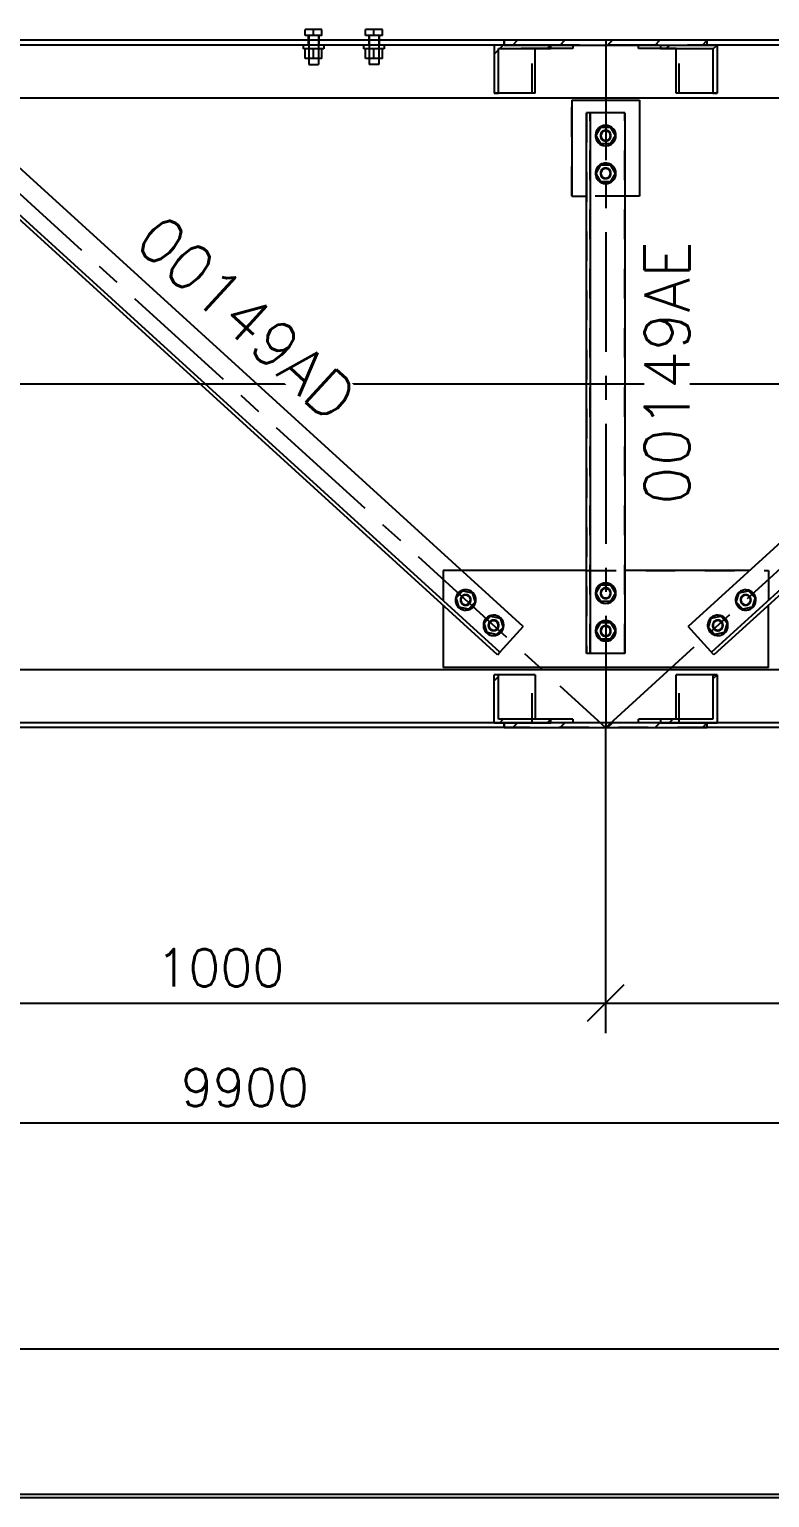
# Model space of a CAD drawing. Header units: millimetres. Extents: x 505 to 1346, y 20403 to 20997.
# Drawn here: x 779 to 828.1, y 20402.8 to 20500.1 of the extents above; entities that cross this region are included whole.
import ezdxf

# ---------------------------------------------------------------- set-up
doc = ezdxf.new("R2010")
doc.units = ezdxf.units.MM
doc.linetypes.add('CENTER', pattern=[12.7, 7.9375, -1.5875, 1.5875, -1.5875])
doc.linetypes.add('DXK_LINE_DOT2', pattern=[3.9198, 1.9599, -1.9599])
doc.styles.add('RomanS', font='ROMANS__.TTF', dxfattribs={"height": 0.2})

# ---------------------------------------------------------------- blocks, each defined once
blk = doc.blocks.new('Unknown-110200292-1058')
at = {"color": 5, "linetype": 'Continuous'}
blk.add_line((505.065, 20402.85), (1346.065, 20402.85), dxfattribs=at)
blk = doc.blocks.new('FORMATO_DET_A1-110200292-76346')
at = {"color": 1, "linetype": 'Continuous', "true_color": 0xff0000}
blk.add_line((1336.446, 20412.672), (529.801, 20412.672), dxfattribs=at)
at = {"color": 2, "linetype": 'Continuous', "true_color": 0xffff00}
blk.add_line((1346.065, 20403.05), (505.065, 20403.05), dxfattribs=at)
blk = doc.blocks.new('Part-110200292-64547 - 64510')
at = {"linetype": 'Continuous'}
h = blk.add_hatch(dxfattribs=at)
h.set_pattern_fill('', scale=0.7, style=0, pattern_type=0)
h.set_pattern_definition([(45, (813.5703, 20499.0335), (-1.5715, 1.5715), [])])
h.paths.add_polyline_path([(813.57, 20498.798), (813.57, 20499.033), (809.826, 20499.033), (809.826, 20495.858), (810.103, 20495.858), (810.103, 20498.798)])
at = {"color": 7, "linetype": 'DXK_LINE_DOT2'}
for p, q in [((815.025, 20499.033), (809.826, 20499.033)), ((813.57, 20498.798), (810.103, 20498.798)), ((812.333, 20495.858), (812.333, 20499.033)), ((810.103, 20495.858), (809.826, 20495.858))]:
    blk.add_line(p, q, dxfattribs=at)
at = {"color": 3, "linetype": 'Continuous'}
for p, q in [((813.57, 20499.033), (809.826, 20499.033)), ((809.826, 20499.033), (809.826, 20495.858)), ((810.103, 20495.858), (810.103, 20498.798)), ((810.103, 20498.798), (813.57, 20498.798)), ((812.532, 20495.858), (812.532, 20498.798)), ((813.57, 20498.798), (813.57, 20499.033)), ((815.025, 20498.798), (813.57, 20498.798)), ((815.025, 20499.033), (815.025, 20498.798)), ((809.826, 20495.858), (810.103, 20495.858)), ((812.532, 20495.858), (810.103, 20495.858))]:
    blk.add_line(p, q, dxfattribs=at)
blk = doc.blocks.new('Part-110200292-64548 - 64510')
at = {"linetype": 'Continuous'}
h = blk.add_hatch(dxfattribs=at)
h.set_pattern_fill('', scale=0.7, style=0, pattern_type=0)
h.set_pattern_definition([(45, (824.5961, 20499.0335), (-1.5715, 1.5715), [])])
h.paths.add_polyline_path([(824.596, 20495.858), (824.596, 20499.033), (820.852, 20499.033), (820.852, 20498.798), (824.319, 20498.798), (824.319, 20495.858)])
at = {"color": 3, "linetype": 'Continuous'}
for p, q in [((819.394, 20498.798), (819.394, 20499.033)), ((820.852, 20498.798), (819.394, 20498.798)), ((820.852, 20499.033), (824.596, 20499.033)), ((820.852, 20499.033), (820.852, 20498.798)), ((820.852, 20498.798), (824.319, 20498.798)), ((821.888, 20495.858), (821.888, 20498.798)), ((824.319, 20498.798), (824.319, 20495.858)), ((824.596, 20499.033), (824.596, 20495.858)), ((824.319, 20495.858), (821.888, 20495.858)), ((824.319, 20495.858), (824.596, 20495.858))]:
    blk.add_line(p, q, dxfattribs=at)
at = {"color": 7, "linetype": 'DXK_LINE_DOT2'}
for p, q in [((824.596, 20499.033), (819.394, 20499.033)), ((821.888, 20498.798), (820.852, 20498.798)), ((821.888, 20498.798), (824.319, 20498.798)), ((822.087, 20495.858), (822.087, 20499.033)), ((824.596, 20495.858), (824.319, 20495.858))]:
    blk.add_line(p, q, dxfattribs=at)
blk = doc.blocks.new('Part-110200292-64566 - 64510')
at = {"color": 7, "linetype": 'CENTER'}
blk.add_line((817.211, 20499.348), (817.211, 20453.848), dxfattribs=at)
at = {"color": 3, "linetype": 'Continuous'}
for p, q in [((816.176, 20494.538), (815.941, 20494.538)), ((815.941, 20458.739), (815.941, 20494.538)), ((816.176, 20494.538), (816.176, 20458.739)), ((818.481, 20494.538), (816.176, 20494.538)), ((818.481, 20494.538), (818.481, 20458.739)), ((816.176, 20458.739), (815.941, 20458.739)), ((818.481, 20458.739), (816.176, 20458.739))]:
    blk.add_line(p, q, dxfattribs=at)
at = {"color": 7, "linetype": 'DXK_LINE_DOT2'}
for p, q in [((815.941, 20494.538), (815.941, 20458.739)), ((816.176, 20458.739), (816.176, 20494.538)), ((818.481, 20458.739), (818.481, 20494.538))]:
    blk.add_line(p, q, dxfattribs=at)
blk = doc.blocks.new('Part-110200292-64578 - 64510')
at = {"color": 7, "linetype": 'CENTER'}
blk.add_line((767.208, 20499.351), (817.207, 20453.848), dxfattribs=at)
at = {"color": 3, "linetype": 'Continuous'}
for p, q in [((774.384, 20494.537), (772.833, 20492.832)), ((811.745, 20460.537), (774.384, 20494.537)), ((772.675, 20492.658), (772.833, 20492.832)), ((810.193, 20458.832), (772.833, 20492.832)), ((810.035, 20458.658), (772.675, 20492.658)), ((811.745, 20460.537), (810.193, 20458.832)), ((810.035, 20458.658), (810.193, 20458.832))]:
    blk.add_line(p, q, dxfattribs=at)
blk = doc.blocks.new('Part-110200292-64579 - 64510')
at = {"color": 7, "linetype": 'CENTER'}
blk.add_line((817.212, 20453.848), (867.212, 20499.351), dxfattribs=at)
at = {"color": 3, "linetype": 'Continuous'}
for p, q in [((860.037, 20494.539), (822.674, 20460.537)), ((861.746, 20492.66), (860.037, 20494.539)), ((861.588, 20492.834), (824.226, 20458.832)), ((861.746, 20492.66), (824.384, 20458.658)), ((824.384, 20458.658), (822.674, 20460.537))]:
    blk.add_line(p, q, dxfattribs=at)
blk = doc.blocks.new('Part-110200292-64604 - 64510')
at = {"color": 3, "linetype": 'Continuous'}
for p, q in [((810.474, 20499.348), (773.943, 20499.348)), ((809.826, 20499.033), (774.596, 20499.033)), ((860.479, 20499.348), (823.938, 20499.348)), ((859.826, 20499.033), (824.596, 20499.033)), ((551.248, 20495.538), (1036.416, 20495.538))]:
    blk.add_line(p, q, dxfattribs=at)
at = {"color": 7, "linetype": 'DXK_LINE_DOT2'}
for p, q in [((823.938, 20499.348), (810.474, 20499.348)), ((819.394, 20499.033), (815.025, 20499.033))]:
    blk.add_line(p, q, dxfattribs=at)
blk = doc.blocks.new('Part-110200292-64660 - 64510')
at = {"linetype": 'Continuous'}
h = blk.add_hatch(dxfattribs=at)
h.set_pattern_fill('', scale=0.7, style=0, pattern_type=0)
h.set_pattern_definition([(45, (823.9385, 20499.3485), (-1.57154, 1.57154), [])])
h.paths.add_polyline_path([(823.938, 20499.033), (823.938, 20499.348), (810.474, 20499.348), (810.474, 20499.033)])
at = {"color": 7, "linetype": 'DXK_LINE_DOT2'}
for p, q in [((810.474, 20499.348), (810.474, 20499.033)), ((823.938, 20499.033), (823.938, 20499.348))]:
    blk.add_line(p, q, dxfattribs=at)
at = {"color": 3, "linetype": 'Continuous'}
for p, q in [((810.474, 20499.033), (810.474, 20499.348)), ((823.938, 20499.348), (810.474, 20499.348)), ((810.474, 20499.033), (823.938, 20499.033)), ((823.938, 20499.033), (823.938, 20499.348))]:
    blk.add_line(p, q, dxfattribs=at)
blk = doc.blocks.new('Bolt-110200292-64814 - 64510')
at = {"color": 3, "linetype": 'Continuous'}
for p, q in [((816.568, 20493.038), (816.889, 20493.594)), ((816.568, 20493.038), (816.889, 20493.594)), ((816.889, 20492.483), (816.568, 20493.038)), ((816.568, 20493.038), (816.568, 20493.038)), ((816.889, 20492.483), (816.568, 20493.038)), ((816.889, 20493.594), (817.531, 20493.594)), ((817.531, 20493.594), (817.851, 20493.038)), ((817.851, 20493.038), (817.531, 20493.594)), ((817.851, 20493.038), (817.531, 20492.483)), ((817.531, 20492.483), (817.851, 20493.038)), ((817.851, 20493.038), (817.851, 20493.038)), ((817.531, 20492.483), (816.889, 20492.483)), ((816.568, 20490.538), (816.889, 20491.094)), ((816.568, 20490.538), (816.889, 20491.094)), ((816.889, 20491.094), (817.531, 20491.094)), ((817.531, 20491.094), (817.851, 20490.538)), ((817.851, 20490.538), (817.531, 20491.094)), ((816.889, 20489.983), (816.568, 20490.538)), ((816.568, 20490.538), (816.568, 20490.538)), ((816.889, 20489.983), (816.568, 20490.538)), ((817.531, 20489.983), (816.889, 20489.983)), ((817.851, 20490.538), (817.531, 20489.983)), ((817.531, 20489.983), (817.851, 20490.538)), ((817.851, 20490.538), (817.851, 20490.538))]:
    blk.add_line(p, q, dxfattribs=at)
at = {"color": 3, "linetype": 'DXK_LINE_DOT2'}
for p, q in [((816.569, 20493.038), (816.889, 20493.593)), ((816.889, 20492.483), (816.569, 20493.038)), ((816.889, 20493.593), (817.53, 20493.593)), ((817.53, 20493.593), (817.851, 20493.038)), ((817.851, 20493.038), (817.53, 20492.483)), ((817.53, 20492.483), (816.889, 20492.483)), ((816.569, 20490.538), (816.889, 20491.093)), ((816.889, 20491.093), (817.53, 20491.093)), ((817.53, 20491.093), (817.851, 20490.538)), ((816.889, 20489.983), (816.569, 20490.538)), ((817.53, 20489.983), (816.889, 20489.983)), ((817.851, 20490.538), (817.53, 20489.983))]:
    blk.add_line(p, q, dxfattribs=at)
at = {"color": 3, "linetype": 'Continuous'}
for centre, radius, start, end in [((817.21, 20493.038), 0.675, 30, 210), ((817.21, 20493.038), 0.675, 0, 180), ((817.21, 20493.038), 0.675, 180, 0), ((817.21, 20493.038), 0.675, 210, 30), ((817.21, 20493.038), 0.35, 90, 270), ((817.21, 20493.038), 0.317, 30, 210), ((817.21, 20493.038), 0.317, 210, 30), ((817.21, 20493.038), 0.35, 270, 90), ((817.21, 20490.538), 0.675, 30, 210), ((817.21, 20490.538), 0.675, 0, 180), ((817.21, 20490.538), 0.675, 210, 30), ((817.21, 20490.538), 0.35, 90, 270), ((817.21, 20490.538), 0.35, 270, 90), ((817.21, 20490.538), 0.675, 180, 0), ((817.21, 20490.538), 0.317, 30, 210), ((817.21, 20490.538), 0.317, 210, 30)]:
    blk.add_arc(centre, radius, start, end, dxfattribs=at)
at = {"color": 3, "linetype": 'DXK_LINE_DOT2'}
for centre, radius, start, end in [((817.21, 20493.038), 0.35, 72, 252), ((817.21, 20493.038), 0.317, 0, 180), ((817.21, 20493.038), 0.317, 180, 0), ((817.21, 20493.038), 0.35, 252, 72), ((817.21, 20490.538), 0.35, 72, 252), ((817.21, 20490.538), 0.35, 252, 72), ((817.21, 20490.538), 0.317, 0, 180), ((817.21, 20490.538), 0.317, 180, 0)]:
    blk.add_arc(centre, radius, start, end, dxfattribs=at)
blk = doc.blocks.new('Part-110200292-64694 - 64510')
at = {"linetype": 'Continuous'}
h = blk.add_hatch(dxfattribs=at)
h.set_pattern_fill('', scale=0.7, style=0, pattern_type=0)
h.set_pattern_definition([(45, (813.5703, 20454.3985), (-1.5715, 1.5715), [])])
h.paths.add_polyline_path([(813.57, 20454.163), (813.57, 20454.398), (810.103, 20454.398), (810.103, 20457.338), (809.826, 20457.338), (809.826, 20454.163)])
at = {"color": 7, "linetype": 'DXK_LINE_DOT2'}
for p, q in [((810.103, 20457.338), (809.826, 20457.338)), ((812.333, 20454.163), (812.333, 20457.338)), ((815.025, 20454.163), (809.826, 20454.163)), ((813.57, 20454.398), (810.103, 20454.398))]:
    blk.add_line(p, q, dxfattribs=at)
at = {"color": 3, "linetype": 'Continuous'}
for p, q in [((809.826, 20454.163), (809.826, 20457.338)), ((810.103, 20457.338), (809.826, 20457.338)), ((812.532, 20457.338), (810.103, 20457.338)), ((810.103, 20454.398), (810.103, 20457.338)), ((812.532, 20457.338), (812.532, 20454.398)), ((809.826, 20454.163), (813.57, 20454.163)), ((813.57, 20454.398), (810.103, 20454.398)), ((815.025, 20454.398), (813.57, 20454.398)), ((813.57, 20454.163), (813.57, 20454.398)), ((815.025, 20454.398), (815.025, 20454.163))]:
    blk.add_line(p, q, dxfattribs=at)
blk = doc.blocks.new('Part-110200292-64695 - 64510')
at = {"linetype": 'Continuous'}
h = blk.add_hatch(dxfattribs=at)
h.set_pattern_fill('', scale=0.7, style=0, pattern_type=0)
h.set_pattern_definition([(45, (824.5961, 20457.3385), (-1.5715, 1.5715), [])])
h.paths.add_polyline_path([(824.596, 20454.163), (824.596, 20457.338), (824.319, 20457.338), (824.319, 20454.398), (820.852, 20454.398), (820.852, 20454.163)])
at = {"color": 3, "linetype": 'Continuous'}
for p, q in [((824.319, 20457.338), (821.888, 20457.338)), ((821.888, 20454.398), (821.888, 20457.338)), ((824.319, 20457.338), (824.596, 20457.338)), ((824.319, 20457.338), (824.319, 20454.398)), ((824.596, 20457.338), (824.596, 20454.163)), ((819.394, 20454.163), (819.394, 20454.398)), ((820.852, 20454.398), (819.394, 20454.398)), ((824.319, 20454.398), (820.852, 20454.398)), ((820.852, 20454.398), (820.852, 20454.163)), ((820.852, 20454.163), (824.596, 20454.163))]:
    blk.add_line(p, q, dxfattribs=at)
at = {"color": 7, "linetype": 'DXK_LINE_DOT2'}
for p, q in [((822.087, 20454.163), (822.087, 20457.338)), ((824.596, 20457.338), (824.319, 20457.338)), ((824.596, 20454.163), (819.394, 20454.163)), ((824.319, 20454.398), (820.852, 20454.398))]:
    blk.add_line(p, q, dxfattribs=at)
blk = doc.blocks.new('Part-110200292-64711 - 64510')
at = {"color": 3, "linetype": 'Continuous'}
for p, q in [((1036.416, 20457.658), (551.248, 20457.658)), ((809.826, 20454.163), (774.596, 20454.163)), ((859.826, 20454.163), (824.596, 20454.163)), ((810.474, 20453.848), (773.943, 20453.848)), ((860.479, 20453.848), (823.938, 20453.848))]:
    blk.add_line(p, q, dxfattribs=at)
at = {"color": 7, "linetype": 'DXK_LINE_DOT2'}
for p, q in [((819.394, 20454.163), (815.025, 20454.163)), ((823.938, 20453.848), (810.474, 20453.848))]:
    blk.add_line(p, q, dxfattribs=at)
blk = doc.blocks.new('Part-110200292-64723 - 64510')
at = {"linetype": 'Continuous'}
h = blk.add_hatch(dxfattribs=at)
h.set_pattern_fill('', scale=0.7, style=0, pattern_type=0)
h.set_pattern_definition([(45, (823.9385, 20454.1635), (-1.57154, 1.57154), [])])
h.paths.add_polyline_path([(823.938, 20453.848), (823.938, 20454.163), (810.474, 20454.163), (810.474, 20453.848)])
at = {"color": 7, "linetype": 'DXK_LINE_DOT2'}
for p, q in [((810.474, 20454.163), (810.474, 20453.848)), ((823.938, 20453.848), (823.938, 20454.163))]:
    blk.add_line(p, q, dxfattribs=at)
at = {"color": 3, "linetype": 'Continuous'}
for p, q in [((810.474, 20453.848), (810.474, 20454.163)), ((823.938, 20454.163), (810.474, 20454.163)), ((823.938, 20453.848), (823.938, 20454.163)), ((810.474, 20453.848), (823.938, 20453.848))]:
    blk.add_line(p, q, dxfattribs=at)
blk = doc.blocks.new('Part-110200292-64791 - 64510')
at = {"color": 7, "linetype": 'DXK_LINE_DOT2'}
for p, q in [((806.432, 20464.239), (806.432, 20461.938)), ((807.677, 20464.239), (806.432, 20464.239)), ((815.941, 20464.239), (827.988, 20464.239)), ((827.988, 20464.239), (827.988, 20461.938))]:
    blk.add_line(p, q, dxfattribs=at)
at = {"color": 3, "linetype": 'Continuous'}
for p, q in [((815.941, 20464.239), (807.677, 20464.239)), ((826.742, 20464.239), (818.481, 20464.239)), ((806.432, 20461.938), (806.432, 20457.808)), ((827.988, 20457.808), (827.988, 20461.938)), ((827.988, 20457.808), (806.432, 20457.808))]:
    blk.add_line(p, q, dxfattribs=at)
blk = doc.blocks.new('Bolt-110200292-64792 - 64510')
at = {"color": 3, "linetype": 'Continuous'}
for p, q in [((807.305, 20462.427), (807.737, 20462.901)), ((807.737, 20462.901), (808.363, 20462.764)), ((808.363, 20462.764), (808.558, 20462.153)), ((807.5, 20461.816), (807.305, 20462.427)), ((808.127, 20461.679), (807.5, 20461.816)), ((808.558, 20462.153), (808.127, 20461.679)), ((809.154, 20460.744), (809.586, 20461.218)), ((809.349, 20460.133), (809.154, 20460.744)), ((809.586, 20461.218), (810.212, 20461.082)), ((810.212, 20461.082), (810.407, 20460.471)), ((809.975, 20459.996), (809.349, 20460.133)), ((810.407, 20460.471), (809.975, 20459.996))]:
    blk.add_line(p, q, dxfattribs=at)
at = {"color": 3, "linetype": 'DXK_LINE_DOT2'}
for p, q in [((807.305, 20462.427), (807.737, 20462.901)), ((807.737, 20462.901), (808.363, 20462.764)), ((808.363, 20462.764), (808.558, 20462.153)), ((807.5, 20461.816), (807.305, 20462.427)), ((808.126, 20461.679), (807.5, 20461.816)), ((808.558, 20462.153), (808.126, 20461.679)), ((809.154, 20460.744), (809.586, 20461.218)), ((809.349, 20460.133), (809.154, 20460.744)), ((809.586, 20461.218), (810.212, 20461.081)), ((810.212, 20461.081), (810.407, 20460.471)), ((809.975, 20459.997), (809.349, 20460.133)), ((810.407, 20460.471), (809.975, 20459.997))]:
    blk.add_line(p, q, dxfattribs=at)
at = {"color": 3, "linetype": 'Continuous'}
for centre, radius, start, end in [((807.932, 20462.29), 0.675, 77.69628, 257.69628), ((807.932, 20462.29), 0.675, 47.69628, 227.69628), ((807.932, 20462.29), 0.675, 227.69628, 47.69628), ((807.932, 20462.29), 0.675, 257.69628, 77.69628), ((807.932, 20462.29), 0.35, 137.69628, 317.69628), ((807.932, 20462.29), 0.317, 77.69628, 257.69628), ((807.932, 20462.29), 0.35, 317.69628, 137.69628), ((807.932, 20462.29), 0.317, 257.69628, 77.69628), ((809.78, 20460.607), 0.675, 77.69628, 257.69628), ((809.78, 20460.607), 0.675, 47.69628, 227.69628), ((809.78, 20460.607), 0.675, 227.69628, 47.69628), ((809.78, 20460.607), 0.35, 137.69628, 317.69628), ((809.78, 20460.607), 0.317, 77.69628, 257.69628), ((809.78, 20460.607), 0.35, 317.69628, 137.69628), ((809.78, 20460.607), 0.675, 257.69628, 77.69628), ((809.78, 20460.607), 0.317, 257.69628, 77.69628)]:
    blk.add_arc(centre, radius, start, end, dxfattribs=at)
at = {"color": 3, "linetype": 'DXK_LINE_DOT2'}
for centre, radius, start, end in [((807.932, 20462.29), 0.35, 119.69628, 299.69628), ((807.932, 20462.29), 0.317, 47.69628, 227.69628), ((807.932, 20462.29), 0.317, 227.69628, 47.69628), ((807.932, 20462.29), 0.35, 299.69628, 119.69628), ((809.78, 20460.607), 0.35, 119.69628, 299.69628), ((809.78, 20460.607), 0.317, 47.69628, 227.69628), ((809.78, 20460.607), 0.317, 227.69628, 47.69628), ((809.78, 20460.607), 0.35, 299.69628, 119.69628)]:
    blk.add_arc(centre, radius, start, end, dxfattribs=at)
blk = doc.blocks.new('Bolt-110200292-64793 - 64510')
at = {"color": 3, "linetype": 'Continuous'}
for p, q in [((816.57, 20462.739), (816.891, 20463.294)), ((816.891, 20462.183), (816.57, 20462.739)), ((816.891, 20463.294), (817.532, 20463.294)), ((817.532, 20463.294), (817.853, 20462.739)), ((817.853, 20462.739), (817.532, 20462.183)), ((817.532, 20462.183), (816.891, 20462.183)), ((816.57, 20460.239), (816.891, 20460.794)), ((816.891, 20460.794), (817.532, 20460.794)), ((817.532, 20460.794), (817.853, 20460.239)), ((816.891, 20459.683), (816.57, 20460.239)), ((817.853, 20460.239), (817.532, 20459.683)), ((817.532, 20459.683), (816.891, 20459.683))]:
    blk.add_line(p, q, dxfattribs=at)
at = {"color": 3, "linetype": 'DXK_LINE_DOT2'}
for p, q in [((816.571, 20462.739), (816.891, 20463.294)), ((816.891, 20462.184), (816.571, 20462.739)), ((816.891, 20463.294), (817.532, 20463.294)), ((817.532, 20463.294), (817.852, 20462.739)), ((817.852, 20462.739), (817.532, 20462.184)), ((817.532, 20462.184), (816.891, 20462.184)), ((816.571, 20460.239), (816.891, 20460.794)), ((816.891, 20460.794), (817.532, 20460.794)), ((817.532, 20460.794), (817.852, 20460.239)), ((816.891, 20459.684), (816.571, 20460.239)), ((817.852, 20460.239), (817.532, 20459.684)), ((817.532, 20459.684), (816.891, 20459.684))]:
    blk.add_line(p, q, dxfattribs=at)
at = {"color": 3, "linetype": 'Continuous'}
for centre, radius, start, end in [((817.211, 20462.739), 0.675, 30, 210), ((817.211, 20462.739), 0.675, 0, 180), ((817.211, 20462.739), 0.675, 180, 0), ((817.211, 20462.739), 0.675, 210, 30), ((817.211, 20462.739), 0.35, 90, 270), ((817.211, 20462.739), 0.317, 30, 210), ((817.211, 20462.739), 0.317, 210, 30), ((817.211, 20462.739), 0.35, 270, 90), ((817.211, 20460.239), 0.675, 30, 210), ((817.211, 20460.239), 0.675, 0, 180), ((817.211, 20460.239), 0.675, 180, 0), ((817.211, 20460.239), 0.675, 210, 30), ((817.211, 20460.239), 0.35, 90, 270), ((817.211, 20460.239), 0.317, 30, 210), ((817.211, 20460.239), 0.317, 210, 30), ((817.211, 20460.239), 0.35, 270, 90)]:
    blk.add_arc(centre, radius, start, end, dxfattribs=at)
at = {"color": 3, "linetype": 'DXK_LINE_DOT2'}
for centre, radius, start, end in [((817.211, 20462.739), 0.35, 72, 252), ((817.211, 20462.739), 0.317, 0, 180), ((817.211, 20462.739), 0.317, 180, 0), ((817.211, 20462.739), 0.35, 252, 72), ((817.211, 20460.239), 0.35, 72, 252), ((817.211, 20460.239), 0.317, 0, 180), ((817.211, 20460.239), 0.317, 180, 0), ((817.211, 20460.239), 0.35, 252, 72)]:
    blk.add_arc(centre, radius, start, end, dxfattribs=at)
blk = doc.blocks.new('Bolt-110200292-64794 - 64510')
at = {"color": 3, "linetype": 'Continuous'}
for p, q in [((825.861, 20462.153), (826.056, 20462.764)), ((826.056, 20462.764), (826.683, 20462.901)), ((826.683, 20462.901), (827.114, 20462.427)), ((826.293, 20461.679), (825.861, 20462.153)), ((826.919, 20461.816), (826.293, 20461.679)), ((827.114, 20462.427), (826.919, 20461.816)), ((824.012, 20460.471), (824.207, 20461.082)), ((824.207, 20461.082), (824.834, 20461.218)), ((824.834, 20461.218), (825.265, 20460.744)), ((825.265, 20460.744), (825.07, 20460.133)), ((824.444, 20459.996), (824.012, 20460.471)), ((825.07, 20460.133), (824.444, 20459.996))]:
    blk.add_line(p, q, dxfattribs=at)
at = {"color": 3, "linetype": 'DXK_LINE_DOT2'}
for p, q in [((825.861, 20462.153), (826.056, 20462.764)), ((826.056, 20462.764), (826.682, 20462.901)), ((826.682, 20462.901), (827.114, 20462.427)), ((826.293, 20461.679), (825.861, 20462.153)), ((826.919, 20461.816), (826.293, 20461.679)), ((827.114, 20462.427), (826.919, 20461.816)), ((824.013, 20460.471), (824.207, 20461.081)), ((824.207, 20461.081), (824.833, 20461.218)), ((824.833, 20461.218), (825.265, 20460.744)), ((825.265, 20460.744), (825.07, 20460.133)), ((824.444, 20459.997), (824.013, 20460.471)), ((825.07, 20460.133), (824.444, 20459.997))]:
    blk.add_line(p, q, dxfattribs=at)
at = {"color": 3, "linetype": 'Continuous'}
for centre, radius, start, end in [((826.488, 20462.29), 0.675, 132.30372, 312.30372), ((826.488, 20462.29), 0.675, 342.30372, 162.30372), ((826.488, 20462.29), 0.675, 312.30372, 132.30372), ((826.488, 20462.29), 0.675, 162.30372, 342.30372), ((826.488, 20462.29), 0.35, 42.30372, 222.30372), ((826.488, 20462.29), 0.317, 162.30372, 342.30372), ((826.488, 20462.29), 0.317, 342.30372, 162.30372), ((826.488, 20462.29), 0.35, 222.30372, 42.30372), ((824.639, 20460.607), 0.675, 132.30372, 312.30372), ((824.639, 20460.607), 0.675, 162.30372, 342.30372), ((824.639, 20460.607), 0.675, 342.30372, 162.30372), ((824.639, 20460.607), 0.675, 312.30372, 132.30372), ((824.639, 20460.607), 0.35, 42.30372, 222.30372), ((824.639, 20460.607), 0.317, 342.30372, 162.30372), ((824.639, 20460.607), 0.35, 222.30372, 42.30372), ((824.639, 20460.607), 0.317, 162.30372, 342.30372)]:
    blk.add_arc(centre, radius, start, end, dxfattribs=at)
at = {"color": 3, "linetype": 'DXK_LINE_DOT2'}
for centre, radius, start, end in [((826.488, 20462.29), 0.35, 24.30372, 204.30372), ((826.488, 20462.29), 0.35, 204.30372, 24.30372), ((826.488, 20462.29), 0.317, 132.30372, 312.30372), ((826.488, 20462.29), 0.317, 312.30372, 132.30372), ((824.639, 20460.607), 0.35, 24.30372, 204.30372), ((824.639, 20460.607), 0.35, 204.30372, 24.30372), ((824.639, 20460.607), 0.317, 132.30372, 312.30372), ((824.639, 20460.607), 0.317, 312.30372, 132.30372)]:
    blk.add_arc(centre, radius, start, end, dxfattribs=at)
blk = doc.blocks.new('Part-110200292-64813 - 64510')
at = {"color": 3, "linetype": 'Continuous'}
for p, q in [((814.96, 20495.388), (819.46, 20495.388)), ((814.96, 20495.388), (814.96, 20489.038)), ((819.46, 20495.388), (819.46, 20489.038)), ((814.96, 20489.038), (815.941, 20489.038)), ((819.46, 20489.038), (818.481, 20489.038))]:
    blk.add_line(p, q, dxfattribs=at)
at = {"color": 7, "linetype": 'DXK_LINE_DOT2'}
for p, q in [((814.96, 20489.038), (814.96, 20495.388)), ((819.46, 20495.388), (819.46, 20489.038)), ((818.481, 20489.038), (815.941, 20489.038))]:
    blk.add_line(p, q, dxfattribs=at)
blk = doc.blocks.new('Bolt-110200292-65379 - 64510')
at = {"color": 3, "linetype": 'Continuous'}
for p, q in [((798.412, 20500.073), (797.302, 20500.073)), ((797.302, 20499.663), (797.302, 20500.073)), ((797.302, 20499.663), (797.302, 20500.073)), ((798.412, 20499.663), (797.302, 20499.663)), ((797.507, 20499.663), (797.507, 20499.348)), ((797.539, 20499.663), (797.539, 20499.348)), ((797.857, 20499.663), (797.857, 20500.073)), ((798.174, 20499.663), (798.174, 20499.348)), ((798.207, 20499.663), (798.207, 20499.348)), ((798.412, 20499.663), (798.412, 20500.073)), ((798.412, 20499.663), (798.412, 20500.073)), ((802.412, 20500.073), (801.302, 20500.073)), ((801.302, 20499.663), (801.302, 20500.073)), ((801.302, 20499.663), (801.302, 20500.073)), ((802.412, 20499.663), (801.302, 20499.663)), ((801.507, 20499.663), (801.507, 20499.348)), ((801.539, 20499.663), (801.539, 20499.348)), ((801.857, 20499.663), (801.857, 20500.073)), ((802.174, 20499.663), (802.174, 20499.348)), ((802.207, 20499.663), (802.207, 20499.348)), ((802.412, 20499.663), (802.412, 20500.073)), ((802.412, 20499.663), (802.412, 20500.073)), ((797.182, 20498.783), (797.182, 20499.033)), ((798.531, 20498.783), (797.182, 20498.783)), ((797.301, 20498.148), (797.301, 20498.783)), ((797.301, 20498.148), (797.301, 20498.783)), ((797.539, 20499.033), (797.539, 20497.758)), ((797.857, 20498.148), (797.857, 20498.783)), ((798.174, 20499.033), (798.174, 20497.758)), ((798.412, 20498.148), (798.412, 20498.783)), ((798.412, 20498.148), (798.412, 20498.783)), ((798.531, 20499.033), (798.531, 20498.783)), ((801.182, 20498.783), (801.182, 20499.033)), ((802.531, 20498.783), (801.182, 20498.783)), ((801.301, 20498.148), (801.301, 20498.783)), ((801.301, 20498.148), (801.301, 20498.783)), ((801.539, 20499.033), (801.539, 20497.758)), ((801.857, 20498.148), (801.857, 20498.783)), ((802.174, 20499.033), (802.174, 20497.758)), ((802.412, 20498.148), (802.412, 20498.783)), ((802.412, 20498.148), (802.412, 20498.783)), ((802.531, 20499.033), (802.531, 20498.783)), ((798.412, 20498.148), (797.301, 20498.148)), ((797.539, 20497.758), (798.174, 20497.758)), ((802.412, 20498.148), (801.301, 20498.148)), ((802.174, 20497.758), (801.539, 20497.758))]:
    blk.add_line(p, q, dxfattribs=at)
at = {"color": 3, "linetype": 'DXK_LINE_DOT2'}
for p, q in [((797.857, 20499.663), (797.857, 20500.073)), ((801.857, 20499.663), (801.857, 20500.073)), ((797.507, 20499.033), (797.182, 20499.033)), ((797.507, 20499.348), (797.507, 20499.033)), ((797.524, 20499.348), (797.507, 20499.348)), ((797.507, 20499.033), (797.524, 20499.033)), ((797.524, 20499.348), (797.573, 20499.348)), ((797.524, 20499.033), (797.573, 20499.033)), ((797.539, 20499.348), (797.539, 20499.033)), ((798.207, 20499.348), (797.573, 20499.348)), ((798.531, 20499.033), (797.573, 20499.033)), ((797.857, 20498.148), (797.857, 20498.783)), ((798.174, 20499.348), (798.174, 20499.033)), ((798.207, 20499.348), (798.207, 20499.033)), ((801.507, 20499.033), (801.182, 20499.033)), ((801.507, 20499.348), (801.507, 20499.033)), ((801.524, 20499.348), (801.507, 20499.348)), ((801.507, 20499.033), (801.524, 20499.033)), ((801.524, 20499.348), (801.573, 20499.348)), ((801.524, 20499.033), (801.573, 20499.033)), ((801.539, 20499.348), (801.539, 20499.033)), ((802.207, 20499.348), (801.573, 20499.348)), ((802.531, 20499.033), (801.573, 20499.033)), ((801.857, 20498.148), (801.857, 20498.783)), ((802.174, 20499.348), (802.174, 20499.033)), ((802.207, 20499.348), (802.207, 20499.033))]:
    blk.add_line(p, q, dxfattribs=at)
blk = doc.blocks.new('StraightDimension-110200292-69631 - 64510')
at = {"color": 7, "linetype": 'Continuous'}
for p, q in [((767.212, 20453.848), (767.212, 20433.601)), ((817.207, 20453.848), (817.207, 20433.601)), ((768.412, 20436.801), (766.012, 20434.401)), ((816.007, 20434.401), (818.407, 20436.801)), ((767.212, 20435.601), (817.207, 20435.601))]:
    blk.add_line(p, q, dxfattribs=at)
at = {"color": 0}
blk.add_wipeout([(797.485, 20436.201), (797.485, 20439.701), (786.934, 20439.701), (786.934, 20436.201)], dxfattribs=at)
at = {"color": 3, "style": 'RomanS'}
blk.add_text('1000', height=2.4772, dxfattribs=at).set_placement((787.434, 20436.701))
blk = doc.blocks.new('StraightDimension-110200292-69598 - 64510')
at = {"color": 7, "linetype": 'Continuous'}
blk.add_line((546.338, 20476.598), (1160.942, 20476.598), dxfattribs=at)
blk = doc.blocks.new('StraightDimension-110200292-69630 - 64510')
at = {"color": 7, "linetype": 'Continuous'}
for p, q in [((817.207, 20453.848), (817.207, 20433.601)), ((867.211, 20453.848), (867.211, 20433.601)), ((818.407, 20436.801), (816.007, 20434.401)), ((866.011, 20434.401), (868.411, 20436.801)), ((817.207, 20435.601), (867.211, 20435.601))]:
    blk.add_line(p, q, dxfattribs=at)
at = {"color": 0}
blk.add_wipeout([(847.485, 20436.201), (847.485, 20439.701), (836.934, 20439.701), (836.934, 20436.201)], dxfattribs=at)
at = {"color": 3, "style": 'RomanS'}
blk.add_text('1000', height=2.4772, dxfattribs=at).set_placement((837.434, 20436.701))
blk = doc.blocks.new('StraightDimension-110200292-69599 - 64510')
at = {"color": 7, "linetype": 'Continuous'}
blk.add_line((546.338, 20476.598), (1160.942, 20476.598), dxfattribs=at)
blk = doc.blocks.new('StraightDimension-110200292-70094 - 64510')
at = {"color": 7, "linetype": 'Continuous'}
blk.add_line((546.339, 20427.673), (1041.341, 20427.673), dxfattribs=at)
at = {"color": 0}
blk.add_wipeout([(799.116, 20428.273), (799.116, 20431.773), (788.565, 20431.773), (788.565, 20428.273)], dxfattribs=at)
at = {"color": 3, "style": 'RomanS'}
blk.add_text('9900', height=2.4772, dxfattribs=at).set_placement((789.065, 20428.773))
blk = doc.blocks.new('Mark-110200292-70276 - 64510')
at = {"color": 0}
blk.add_wipeout([(800.583, 20472.419), (802.602, 20474.638), (787.872, 20488.042), (785.853, 20485.823)], dxfattribs=at)
blk.add_wipeout([(800.583, 20472.419), (802.602, 20474.638), (787.872, 20488.042), (785.853, 20485.823)], dxfattribs=at)
at = {"color": 6, "style": 'RomanS'}
blk.add_text('00149AD', height=2.9727, rotation=-42.30147, dxfattribs=at).set_placement((785.853, 20485.823))
blk = doc.blocks.new('Mark-110200292-70264 - 64510')
at = {"color": 0}
blk.add_wipeout([(822.765, 20488.222), (819.765, 20488.222), (819.765, 20468.587), (822.765, 20468.587)], dxfattribs=at)
blk.add_wipeout([(822.765, 20488.222), (819.765, 20488.222), (819.765, 20468.587), (822.765, 20468.587)], dxfattribs=at)
at = {"color": 6, "style": 'RomanS'}
blk.add_text('00149AE', height=2.9727, rotation=90.00021, dxfattribs=at).set_placement((822.765, 20468.587))

msp = doc.modelspace()

# ---------------------------------------------------------------- block references
for name in ['Unknown-110200292-1058', 'FORMATO_DET_A1-110200292-76346', 'Bolt-110200292-65379 - 64510', 'Part-110200292-64604 - 64510', 'Part-110200292-64578 - 64510', 'Part-110200292-64547 - 64510', 'Part-110200292-64660 - 64510', 'Part-110200292-64566 - 64510', 'Part-110200292-64579 - 64510', 'Part-110200292-64548 - 64510', 'Part-110200292-64813 - 64510', 'Bolt-110200292-64814 - 64510', 'Part-110200292-64791 - 64510', 'Bolt-110200292-64792 - 64510', 'Bolt-110200292-64793 - 64510', 'Bolt-110200292-64794 - 64510', 'Part-110200292-64711 - 64510', 'Part-110200292-64694 - 64510', 'Part-110200292-64695 - 64510', 'Part-110200292-64723 - 64510']:
    msp.add_blockref(name, (0, 0))

# ---------------------------------------------------------------- next in the draw order: block references
for name in ['StraightDimension-110200292-69598 - 64510', 'StraightDimension-110200292-69631 - 64510']:
    msp.add_blockref(name, (0, 0))

# ---------------------------------------------------------------- next in the draw order: block references
msp.add_blockref('StraightDimension-110200292-69630 - 64510', (0, 0))

# ---------------------------------------------------------------- next in the draw order: block references
for name in ['StraightDimension-110200292-69599 - 64510', 'StraightDimension-110200292-70094 - 64510']:
    msp.add_blockref(name, (0, 0))

# ---------------------------------------------------------------- next in the draw order: block references
for name in ['Mark-110200292-70276 - 64510', 'Mark-110200292-70264 - 64510']:
    msp.add_blockref(name, (0, 0))

doc.saveas('drawing.dxf')
